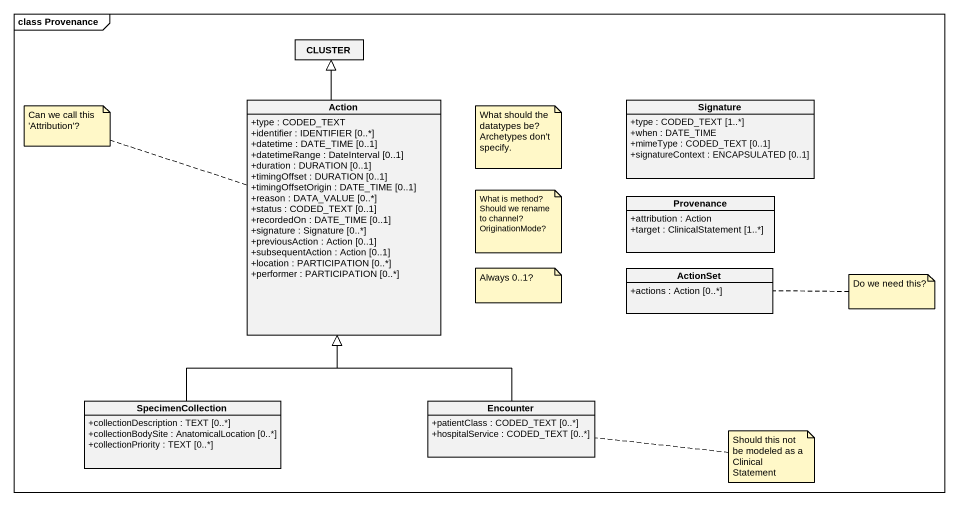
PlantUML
@startuml
mainframe class Provenance
hide circle
hide empty members
skinparam classAttributeIconSize 0
class CLUSTER
class "Action" as Action_ {
  +type : CODED_TEXT
  +identifier : IDENTIFIER [0..*]
  +datetime : DATE_TIME [0..1]
  +datetimeRange : DateInterval [0..1]
  +duration : DURATION [0..1]
  +timingOffset : DURATION [0..1]
  +timingOffsetOrigin : DATE_TIME [0..1]
  +reason : DATA_VALUE [0..*]
  +status : CODED_TEXT [0..1]
  +recordedOn : DATE_TIME [0..1]
  +signature : Signature [0..*]
  +previousAction : Action [0..1]
  +subsequentAction : Action [0..1]
  +location : PARTICIPATION [0..*]
  +performer : PARTICIPATION [0..*]
}
class Signature {
  +type : CODED_TEXT [1..*]
  +when : DATE_TIME
  +mimeType : CODED_TEXT [0..1]
  +signatureContext : ENCAPSULATED [0..1]
}
class Provenance {
  +attribution : Action
  +target : ClinicalStatement [1..*]
}
class ActionSet {
  +actions : Action [0..*]
}
class SpecimenCollection {
  +collectionDescription : TEXT [0..*]
  +collectionBodySite : AnatomicalLocation [0..*]
  +collectionPriority : TEXT [0..*]
}
class Encounter {
  +patientClass : CODED_TEXT [0..*]
  +hospitalService : CODED_TEXT [0..*]
}
Action_ -up-|> CLUSTER
SpecimenCollection -up-|> Action_
Encounter -up-|> Action_
note left of Action_ : Can we call this 'Attribution'?
note as N2
  What should the datatypes be? Archetypes don't specify.
end note
note as N3
  What is method? Should we rename to channel? OriginationMode?
end note
note as N4
  Always 0..1?
end note
note right of ActionSet : Do we need this?
note right of Encounter : Should this not be modeled as a ClinicalStatement
@enduml
